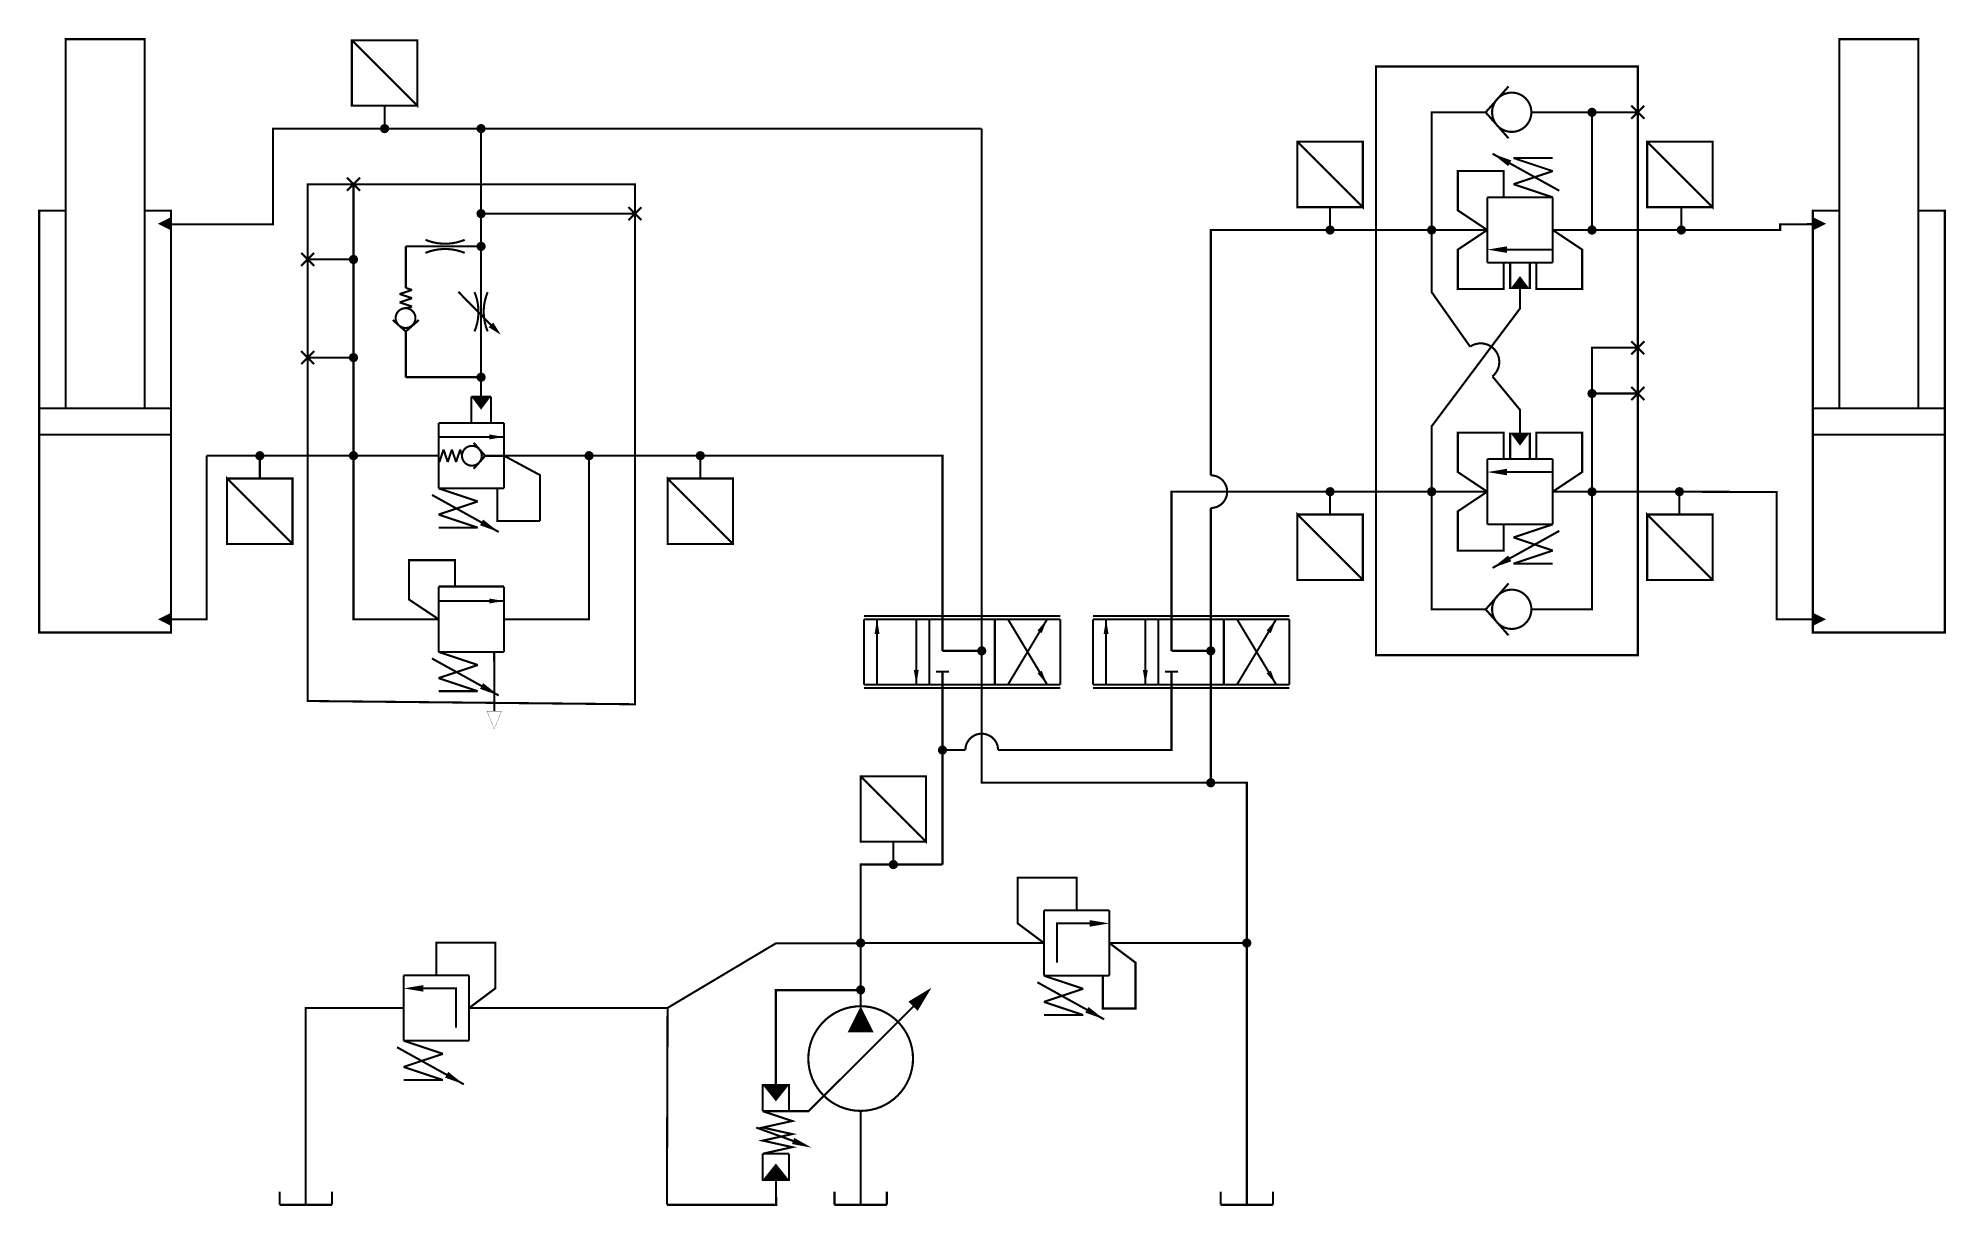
# Model space of a CAD drawing. Header units: millimetres. Extents: x 7.6 to 98.4, y 7.8 to 63.4.
import ezdxf
from ezdxf.lldxf.tags import DXFTag

# ---------------------------------------------------------------- set-up
doc = ezdxf.new("R2010")
doc.units = ezdxf.units.MM
doc.header["$LTSCALE"] = 2
tags = doc.linetypes.add('CENTER2', pattern=[1.125, 0.75, -0.125, 0.125, -0.125]).pattern_tags.tags
tags[10:11] = [DXFTag(74, 4), DXFTag(75, 0), DXFTag(340, '0'), DXFTag(46, 1.0), DXFTag(50, 0.0), DXFTag(44, 0.0), DXFTag(45, 0.0)]
tags[8:9] = [DXFTag(74, 4), DXFTag(75, 0), DXFTag(340, '0'), DXFTag(46, 1.0), DXFTag(50, 0.0), DXFTag(44, 0.0), DXFTag(45, 0.0)]
tags[6:7] = [DXFTag(74, 4), DXFTag(75, 0), DXFTag(340, '0'), DXFTag(46, 1.0), DXFTag(50, 0.0), DXFTag(44, 0.0), DXFTag(45, 0.0)]
tags[4:5] = [DXFTag(74, 4), DXFTag(75, 0), DXFTag(340, '0'), DXFTag(46, 1.0), DXFTag(50, 0.0), DXFTag(44, 0.0), DXFTag(45, 0.0)]
tags = doc.linetypes.add('HIDDEN', pattern=[0.375, 0.25, -0.125]).pattern_tags.tags
tags[6:7] = [DXFTag(74, 4), DXFTag(75, 0), DXFTag(340, '0'), DXFTag(46, 1.0), DXFTag(50, 0.0), DXFTag(44, 0.0), DXFTag(45, 0.0)]
tags[4:5] = [DXFTag(74, 4), DXFTag(75, 0), DXFTag(340, '0'), DXFTag(46, 1.0), DXFTag(50, 0.0), DXFTag(44, 0.0), DXFTag(45, 0.0)]
tags = doc.linetypes.add('HIDDEN4', pattern=[0.09375, 0.0625, -0.03125]).pattern_tags.tags
tags[6:7] = [DXFTag(74, 4), DXFTag(75, 0), DXFTag(340, '0'), DXFTag(46, 1.0), DXFTag(50, 0.0), DXFTag(44, 0.0), DXFTag(45, 0.0)]
tags[4:5] = [DXFTag(74, 4), DXFTag(75, 0), DXFTag(340, '0'), DXFTag(46, 1.0), DXFTag(50, 0.0), DXFTag(44, 0.0), DXFTag(45, 0.0)]

msp = doc.modelspace()

# ---------------------------------------------------------------- hatches: boundary and pattern name
h = msp.add_hatch(color=256)
h.dxf.hatch_style = 1
edge = h.paths.add_edge_path()
edge.add_line((81.748, 59.829), (81.527, 59.829))
edge.add_line((81.527, 59.829), (81.527, 59.608))
edge.add_arc((81.527, 59.829), 0.22, 270, 360)
edge = h.paths.add_edge_path()
edge.add_line((81.527, 59.829), (81.307, 59.829))
edge.add_arc((81.527, 59.829), 0.22, 180, 270)
edge.add_line((81.527, 59.608), (81.527, 59.829))
edge = h.paths.add_edge_path()
edge.add_line((81.307, 59.829), (81.527, 59.829))
edge.add_line((81.527, 59.829), (81.748, 59.829))
edge.add_arc((81.527, 59.829), 0.22, 0, 180)
h = msp.add_hatch(color=256)
h.dxf.hatch_style = 1
edge = h.paths.add_edge_path()
edge.add_line((24.283, 59.055), (24.063, 59.055))
edge.add_line((24.063, 59.055), (24.063, 58.835))
edge.add_arc((24.063, 59.055), 0.22, 270, 360)
edge = h.paths.add_edge_path()
edge.add_line((24.063, 59.055), (23.842, 59.055))
edge.add_arc((24.063, 59.055), 0.22, 180, 270)
edge.add_line((24.063, 58.835), (24.063, 59.055))
edge = h.paths.add_edge_path()
edge.add_line((23.842, 59.055), (24.063, 59.055))
edge.add_line((24.063, 59.055), (24.283, 59.055))
edge.add_arc((24.063, 59.055), 0.22, 0, 180)
h = msp.add_hatch(color=256)
h.dxf.hatch_style = 1
edge = h.paths.add_edge_path()
edge.add_line((28.875, 59.055), (28.655, 59.055))
edge.add_line((28.655, 59.055), (28.655, 58.835))
edge.add_arc((28.655, 59.055), 0.22, 270, 360)
edge = h.paths.add_edge_path()
edge.add_line((28.655, 59.055), (28.435, 59.055))
edge.add_arc((28.655, 59.055), 0.22, 180, 270)
edge.add_line((28.655, 58.835), (28.655, 59.055))
edge = h.paths.add_edge_path()
edge.add_line((28.435, 59.055), (28.655, 59.055))
edge.add_line((28.655, 59.055), (28.875, 59.055))
edge.add_arc((28.655, 59.055), 0.22, 0, 180)
h = msp.add_hatch(color=256)
h.dxf.hatch_style = 1
h.paths.add_polyline_path([(28.875, 55.006), (28.655, 55.006), (28.655, 54.785, 0.414214)])
h.paths.add_polyline_path([(28.655, 55.006), (28.435, 55.006, 0.414214), (28.655, 54.785)])
h.paths.add_polyline_path([(28.435, 55.006), (28.655, 55.006), (28.875, 55.006, 1)])
h = msp.add_hatch(color=256)
h.dxf.hatch_style = 1
h.paths.add_polyline_path([(28.875, 53.448), (28.655, 53.448), (28.655, 53.228, 0.414214)])
h.paths.add_polyline_path([(28.655, 53.448), (28.435, 53.448, 0.414214), (28.655, 53.228)])
h.paths.add_polyline_path([(28.435, 53.448), (28.655, 53.448), (28.875, 53.448, 1)])
h = msp.add_hatch(color=256)
h.dxf.hatch_style = 1
edge = h.paths.add_edge_path()
edge.add_line((69.283, 54.227), (69.062, 54.227))
edge.add_line((69.062, 54.227), (69.062, 54.007))
edge.add_arc((69.062, 54.227), 0.22, 270, 360)
edge = h.paths.add_edge_path()
edge.add_line((69.062, 54.227), (68.842, 54.227))
edge.add_arc((69.062, 54.227), 0.22, 180, 270)
edge.add_line((69.062, 54.007), (69.062, 54.227))
edge = h.paths.add_edge_path()
edge.add_line((68.842, 54.227), (69.062, 54.227))
edge.add_line((69.062, 54.227), (69.283, 54.227))
edge.add_arc((69.062, 54.227), 0.22, 0, 180)
h = msp.add_hatch(color=256)
h.dxf.hatch_style = 1
h.paths.add_polyline_path([(74.116, 54.227), (73.896, 54.227), (73.896, 54.007, 0.414214)])
h.paths.add_polyline_path([(73.896, 54.227), (73.676, 54.227, 0.414214), (73.896, 54.007)])
h.paths.add_polyline_path([(73.676, 54.227), (73.896, 54.227), (74.116, 54.227, 1)])
h = msp.add_hatch(color=256)
h.dxf.hatch_style = 1
h.paths.add_polyline_path([(81.748, 54.227), (81.527, 54.227), (81.527, 54.007, 0.414214)])
h.paths.add_polyline_path([(81.527, 54.227), (81.307, 54.227, 0.414214), (81.527, 54.007)])
h.paths.add_polyline_path([(81.307, 54.227), (81.527, 54.227), (81.748, 54.227, 1)])
h = msp.add_hatch(color=256)
h.dxf.hatch_style = 1
edge = h.paths.add_edge_path()
edge.add_line((86.001, 54.227), (85.781, 54.227))
edge.add_line((85.781, 54.227), (85.781, 54.007))
edge.add_arc((85.781, 54.227), 0.22, 270, 360)
edge = h.paths.add_edge_path()
edge.add_line((85.781, 54.227), (85.561, 54.227))
edge.add_arc((85.781, 54.227), 0.22, 180, 270)
edge.add_line((85.781, 54.007), (85.781, 54.227))
edge = h.paths.add_edge_path()
edge.add_line((85.561, 54.227), (85.781, 54.227))
edge.add_line((85.781, 54.227), (86.001, 54.227))
edge.add_arc((85.781, 54.227), 0.22, 0, 180)
h = msp.add_hatch(color=256)
h.dxf.hatch_style = 1
h.paths.add_polyline_path([(22.802, 52.825), (22.582, 52.825), (22.582, 52.605, 0.414214)])
h.paths.add_polyline_path([(22.582, 52.825), (22.361, 52.825, 0.414214), (22.582, 52.605)])
h.paths.add_polyline_path([(22.361, 52.825), (22.582, 52.825), (22.802, 52.825, 1)])
h = msp.add_hatch(color=256)
h.dxf.hatch_style = 1
h.paths.add_polyline_path([(22.802, 48.153), (22.582, 48.153), (22.582, 47.933, 0.414214)])
h.paths.add_polyline_path([(22.582, 48.153), (22.361, 48.153, 0.414214), (22.582, 47.933)])
h.paths.add_polyline_path([(22.361, 48.153), (22.582, 48.153), (22.802, 48.153, 1)])
h = msp.add_hatch(color=256)
h.dxf.hatch_style = 1
h.paths.add_polyline_path([(28.875, 47.219), (28.655, 47.219), (28.655, 46.999, 0.414214)])
h.paths.add_polyline_path([(28.655, 47.219), (28.435, 47.219, 0.414214), (28.655, 46.999)])
h.paths.add_polyline_path([(28.435, 47.219), (28.655, 47.219), (28.875, 47.219, 1)])
h = msp.add_hatch(color=256)
h.dxf.hatch_style = 1
edge = h.paths.add_edge_path()
edge.add_line((81.748, 46.44), (81.527, 46.44))
edge.add_line((81.527, 46.44), (81.527, 46.22))
edge.add_arc((81.527, 46.44), 0.22, 270, 360)
edge = h.paths.add_edge_path()
edge.add_line((81.527, 46.44), (81.307, 46.44))
edge.add_arc((81.527, 46.44), 0.22, 180, 270)
edge.add_line((81.527, 46.22), (81.527, 46.44))
edge = h.paths.add_edge_path()
edge.add_line((81.307, 46.44), (81.527, 46.44))
edge.add_line((81.527, 46.44), (81.748, 46.44))
edge.add_arc((81.527, 46.44), 0.22, 0, 180)
h = msp.add_hatch(color=256)
h.dxf.hatch_style = 1
h.paths.add_polyline_path([(17.905, 43.481), (18.125, 43.481), (18.125, 43.261, -0.414214)])
h.paths.add_polyline_path([(18.125, 43.481), (18.345, 43.481, -0.414214), (18.125, 43.261)])
h.paths.add_polyline_path([(18.345, 43.481), (18.125, 43.481), (17.905, 43.481, -1)])
h = msp.add_hatch(color=256)
h.dxf.hatch_style = 1
h.paths.add_polyline_path([(22.361, 43.481), (22.582, 43.481), (22.582, 43.261, -0.414214)])
h.paths.add_polyline_path([(22.582, 43.481), (22.802, 43.481, -0.414214), (22.582, 43.261)])
h.paths.add_polyline_path([(22.802, 43.481), (22.582, 43.481), (22.361, 43.481, -1)])
h = msp.add_hatch(color=256)
h.dxf.hatch_style = 1
edge = h.paths.add_edge_path()
edge.add_line((34.015, 43.481), (33.794, 43.481))
edge.add_line((33.794, 43.481), (33.794, 43.261))
edge.add_arc((33.794, 43.481), 0.22, 270, 360)
edge = h.paths.add_edge_path()
edge.add_line((33.794, 43.481), (33.574, 43.481))
edge.add_arc((33.794, 43.481), 0.22, 180, 270)
edge.add_line((33.794, 43.261), (33.794, 43.481))
edge = h.paths.add_edge_path()
edge.add_line((33.574, 43.481), (33.794, 43.481))
edge.add_line((33.794, 43.481), (34.015, 43.481))
edge.add_arc((33.794, 43.481), 0.22, 0, 180)
h = msp.add_hatch(color=256)
h.dxf.hatch_style = 1
edge = h.paths.add_edge_path()
edge.add_line((39.31, 43.481), (39.089, 43.481))
edge.add_line((39.089, 43.481), (39.089, 43.261))
edge.add_arc((39.089, 43.481), 0.22, 270, 360)
edge = h.paths.add_edge_path()
edge.add_line((39.089, 43.481), (38.869, 43.481))
edge.add_arc((39.089, 43.481), 0.22, 180, 270)
edge.add_line((39.089, 43.261), (39.089, 43.481))
edge = h.paths.add_edge_path()
edge.add_line((38.869, 43.481), (39.089, 43.481))
edge.add_line((39.089, 43.481), (39.31, 43.481))
edge.add_arc((39.089, 43.481), 0.22, 0, 180)
h = msp.add_hatch(color=256)
h.dxf.hatch_style = 1
edge = h.paths.add_edge_path()
edge.add_line((69.283, 41.768), (69.062, 41.768))
edge.add_line((69.062, 41.768), (69.062, 41.548))
edge.add_arc((69.062, 41.768), 0.22, 270, 360)
edge = h.paths.add_edge_path()
edge.add_line((69.062, 41.768), (68.842, 41.768))
edge.add_arc((69.062, 41.768), 0.22, 180, 270)
edge.add_line((69.062, 41.548), (69.062, 41.768))
edge = h.paths.add_edge_path()
edge.add_line((68.842, 41.768), (69.062, 41.768))
edge.add_line((69.062, 41.768), (69.283, 41.768))
edge.add_arc((69.062, 41.768), 0.22, 0, 180)
h = msp.add_hatch(color=256)
h.dxf.hatch_style = 1
h.paths.add_polyline_path([(74.116, 41.768), (73.896, 41.768), (73.896, 41.548, 0.414214)])
h.paths.add_polyline_path([(73.896, 41.768), (73.676, 41.768, 0.414214), (73.896, 41.548)])
h.paths.add_polyline_path([(73.676, 41.768), (73.896, 41.768), (74.116, 41.768, 1)])
h = msp.add_hatch(color=256)
h.dxf.hatch_style = 1
h.paths.add_polyline_path([(81.748, 41.763), (81.527, 41.763), (81.527, 41.543, 0.414214)])
h.paths.add_polyline_path([(81.527, 41.763), (81.307, 41.763, 0.414214), (81.527, 41.543)])
h.paths.add_polyline_path([(81.307, 41.763), (81.527, 41.763), (81.748, 41.763, 1)])
h = msp.add_hatch(color=256)
h.dxf.hatch_style = 1
edge = h.paths.add_edge_path()
edge.add_line((85.908, 41.768), (85.688, 41.768))
edge.add_line((85.688, 41.768), (85.688, 41.548))
edge.add_arc((85.688, 41.768), 0.22, 270, 360)
edge = h.paths.add_edge_path()
edge.add_line((85.688, 41.768), (85.467, 41.768))
edge.add_arc((85.688, 41.768), 0.22, 180, 270)
edge.add_line((85.688, 41.548), (85.688, 41.768))
edge = h.paths.add_edge_path()
edge.add_line((85.467, 41.768), (85.688, 41.768))
edge.add_line((85.688, 41.768), (85.908, 41.768))
edge.add_arc((85.688, 41.768), 0.22, 0, 180)
h = msp.add_hatch(color=256)
h.dxf.hatch_style = 1
edge = h.paths.add_edge_path()
edge.add_line((52.703, 34.188), (52.483, 34.188))
edge.add_line((52.483, 34.188), (52.483, 33.967))
edge.add_arc((52.483, 34.188), 0.22, 270, 360)
edge = h.paths.add_edge_path()
edge.add_line((52.483, 34.188), (52.262, 34.188))
edge.add_arc((52.483, 34.187), 0.22, 180, 270)
edge.add_line((52.483, 33.967), (52.483, 34.188))
edge = h.paths.add_edge_path()
edge.add_line((52.262, 34.188), (52.483, 34.188))
edge.add_line((52.483, 34.188), (52.703, 34.188))
edge.add_arc((52.483, 34.188), 0.22, 0, 180)
h = msp.add_hatch(color=256)
h.dxf.hatch_style = 1
edge = h.paths.add_edge_path()
edge.add_line((63.604, 34.188), (63.384, 34.188))
edge.add_line((63.384, 34.188), (63.384, 33.967))
edge.add_arc((63.384, 34.188), 0.22, 270, 360)
edge = h.paths.add_edge_path()
edge.add_line((63.384, 34.188), (63.164, 34.188))
edge.add_arc((63.384, 34.187), 0.22, 180, 270)
edge.add_line((63.384, 33.967), (63.384, 34.188))
edge = h.paths.add_edge_path()
edge.add_line((63.164, 34.188), (63.384, 34.188))
edge.add_line((63.384, 34.188), (63.604, 34.188))
edge.add_arc((63.384, 34.188), 0.22, 0, 180)
h = msp.add_hatch(color=256)
h.dxf.hatch_style = 1
edge = h.paths.add_edge_path()
edge.add_line((50.834, 29.465), (50.614, 29.465))
edge.add_line((50.614, 29.465), (50.614, 29.245))
edge.add_arc((50.614, 29.465), 0.22, 270, 360)
edge = h.paths.add_edge_path()
edge.add_line((50.614, 29.465), (50.394, 29.465))
edge.add_arc((50.614, 29.465), 0.22, 180, 270)
edge.add_line((50.614, 29.245), (50.614, 29.465))
edge = h.paths.add_edge_path()
edge.add_line((50.394, 29.465), (50.614, 29.465))
edge.add_line((50.614, 29.465), (50.834, 29.465))
edge.add_arc((50.614, 29.465), 0.22, 0, 180)
h = msp.add_hatch(color=256)
h.dxf.hatch_style = 1
edge = h.paths.add_edge_path()
edge.add_line((63.604, 27.908), (63.384, 27.908))
edge.add_line((63.384, 27.908), (63.384, 27.688))
edge.add_arc((63.384, 27.908), 0.22, 270, 360)
edge = h.paths.add_edge_path()
edge.add_line((63.384, 27.908), (63.164, 27.908))
edge.add_arc((63.384, 27.908), 0.22, 180, 270)
edge.add_line((63.384, 27.688), (63.384, 27.908))
edge = h.paths.add_edge_path()
edge.add_line((63.164, 27.908), (63.384, 27.908))
edge.add_line((63.384, 27.908), (63.604, 27.908))
edge.add_arc((63.384, 27.908), 0.22, 0, 180)
h = msp.add_hatch(color=256)
h.dxf.hatch_style = 1
edge = h.paths.add_edge_path()
edge.add_line((48.498, 24.014), (48.278, 24.014))
edge.add_line((48.278, 24.014), (48.278, 23.794))
edge.add_arc((48.278, 24.014), 0.22, 270, 360)
edge = h.paths.add_edge_path()
edge.add_line((48.278, 24.014), (48.058, 24.014))
edge.add_arc((48.278, 24.014), 0.22, 180, 270)
edge.add_line((48.278, 23.794), (48.278, 24.014))
edge = h.paths.add_edge_path()
edge.add_line((48.058, 24.014), (48.278, 24.014))
edge.add_line((48.278, 24.014), (48.498, 24.014))
edge.add_arc((48.278, 24.014), 0.22, 0, 180)
h = msp.add_hatch(color=256)
h.dxf.hatch_style = 1
edge = h.paths.add_edge_path()
edge.add_line((46.941, 20.277), (46.72, 20.277))
edge.add_line((46.72, 20.277), (46.72, 20.057))
edge.add_arc((46.72, 20.277), 0.22, 270, 360)
edge = h.paths.add_edge_path()
edge.add_line((46.72, 20.277), (46.5, 20.277))
edge.add_arc((46.72, 20.277), 0.22, 180, 270)
edge.add_line((46.72, 20.057), (46.72, 20.277))
edge = h.paths.add_edge_path()
edge.add_line((46.5, 20.277), (46.72, 20.277))
edge.add_line((46.72, 20.277), (46.941, 20.277))
edge.add_arc((46.72, 20.277), 0.22, 0, 180)
h = msp.add_hatch(color=256)
h.dxf.hatch_style = 1
edge = h.paths.add_edge_path()
edge.add_line((65.317, 20.277), (65.097, 20.277))
edge.add_line((65.097, 20.277), (65.097, 20.057))
edge.add_arc((65.097, 20.277), 0.22, 270, 360)
edge = h.paths.add_edge_path()
edge.add_line((65.097, 20.277), (64.877, 20.277))
edge.add_arc((65.097, 20.277), 0.22, 180, 270)
edge.add_line((65.097, 20.057), (65.097, 20.277))
edge = h.paths.add_edge_path()
edge.add_line((64.877, 20.277), (65.097, 20.277))
edge.add_line((65.097, 20.277), (65.317, 20.277))
edge.add_arc((65.097, 20.277), 0.22, 0, 180)
h = msp.add_hatch(color=256)
h.dxf.hatch_style = 1
edge = h.paths.add_edge_path()
edge.add_line((46.941, 18.047), (46.72, 18.047))
edge.add_line((46.72, 18.047), (46.72, 17.826))
edge.add_arc((46.72, 18.047), 0.22, 270, 360)
edge = h.paths.add_edge_path()
edge.add_line((46.72, 18.047), (46.5, 18.047))
edge.add_arc((46.72, 18.047), 0.22, 180, 270)
edge.add_line((46.72, 17.826), (46.72, 18.047))
edge = h.paths.add_edge_path()
edge.add_line((46.5, 18.047), (46.72, 18.047))
edge.add_line((46.72, 18.047), (46.941, 18.047))
edge.add_arc((46.72, 18.047), 0.22, 0, 180)

# ---------------------------------------------------------------- linework, layer by layer
for points, const_width in [([(8.881, 45.735), (12.647, 45.735), (12.647, 63.313), (8.881, 63.313), (8.881, 45.735)], 0.1), ([(25.62, 60.143), (22.505, 60.143), (22.505, 63.258), (25.62, 63.258), (25.62, 60.143), (22.505, 63.258)], 0.1), ([(97.062, 45.735), (93.295, 45.735), (93.295, 63.313), (97.062, 63.313), (97.062, 45.735)], 0.1), ([(76.466, 59.829), (77.556, 61.065)], 0.1), ([(24.063, 60.143), (24.063, 59.055)], 0.1), ([(83.396, 60.145), (84.019, 59.522)], 0.1), ([(83.396, 59.522), (84.019, 60.145)], 0.1), ([(13.903, 54.501), (18.75, 54.499), (18.75, 59.055), (28.655, 59.055), (39.089, 59.055)], 0.1), ([(28.655, 53.448), (28.655, 59.055)], 0.1), ([(39.089, 59.055), (52.483, 59.055)], 0.1), ([(52.483, 59.055), (52.483, 35.695)], 0.1), ([(76.466, 59.829), (73.896, 59.829), (73.896, 54.227)], 0.1), ([(76.466, 59.829), (77.556, 58.592)], 0.1), ([(78.646, 59.829), (81.527, 59.829), (81.527, 54.227)], 0.1), ([(81.527, 59.829), (83.708, 59.829)], 0.1), ([(70.62, 55.315), (67.505, 55.315), (67.505, 58.43), (70.62, 58.43), (70.62, 55.315), (67.505, 58.43)], 0.1), ([(87.267, 55.315), (84.153, 55.315), (84.153, 58.43), (87.267, 58.43), (87.267, 55.315), (84.153, 58.43)], 0.1), ([(79.97, 56.096), (76.794, 57.859)], 0.1), ([(77.79, 57.653), (79.658, 57.653)], 0.1), ([(79.658, 57.03), (77.79, 57.653)], 0.1), ([(22.27, 56.719), (22.893, 56.096)], 0.1), ([(22.27, 56.096), (22.893, 56.719)], 0.1), ([(22.582, 43.481), (22.582, 56.407)], 0.1), ([(77.79, 56.407), (79.658, 57.03)], 0.1), ([(79.658, 55.784), (77.79, 56.407)], 0.1), ([(76.544, 55.784), (76.544, 52.67)], 0.1), ([(79.658, 55.784), (76.544, 55.784)], 0.1), ([(79.658, 52.67), (79.658, 55.784)], 0.1), ([(8.881, 55.151), (7.625, 55.151), (7.625, 41.026)], 0.1), ([(13.903, 41.026), (13.903, 41.026), (13.903, 55.151), (12.647, 55.151)], 0.1), ([(28.655, 55.006), (35.975, 55.006)], 0.1), ([(35.663, 55.317), (36.286, 54.694)], 0.1), ([(35.663, 54.694), (36.286, 55.317)], 0.1), ([(69.062, 55.315), (69.062, 54.227)], 0.1), ([(85.265, 54.227), (90.482, 54.227), (90.482, 54.496), (92.039, 54.504)], 0.1), ([(85.781, 55.315), (85.781, 54.227)], 0.1), ([(92.039, 41.026), (92.039, 41.026), (92.039, 55.151), (93.295, 55.151)], 0.1), ([(97.062, 55.151), (98.317, 55.151), (98.317, 41.026)], 0.1), ([(71.794, 54.227), (63.384, 54.227), (63.384, 42.547)], 0.1), ([(76.544, 54.227), (69.691, 54.227)], 0.1), ([(79.658, 54.227), (85.265, 54.227)], 0.1), ([(20.09, 53.137), (20.713, 52.514)], 0.1), ([(20.09, 52.514), (20.713, 53.137)], 0.1), ([(20.401, 52.825), (22.582, 52.825)], 0.1), ([(25.073, 53.448), (28.655, 53.448)], 0.1), ([(25.073, 51.472), (25.073, 53.448)], 0.1), ([(28.655, 53.448), (28.655, 46.294)], 0.1), ([(76.544, 52.67), (79.658, 52.67)], 0.1), ([(77.478, 53.293), (79.036, 53.293), (79.658, 53.293)], 0.1), ([(77.634, 51.414), (77.634, 52.67)], 0.1), ([(78.568, 52.67), (78.568, 51.414)], 0.1), ([(24.776, 51.176), (25.369, 51.374)], 0.1), ([(24.776, 51.176), (25.369, 50.979)], 0.1), ([(25.369, 50.979), (24.777, 50.782)], 0.1), ([(25.369, 51.374), (25.073, 51.472)], 0.1), ([(27.577, 51.281), (29.122, 49.711)], 0.1), ([(25.073, 49.394), (24.45, 49.944)], 0.1), ([(24.777, 50.782), (25.369, 50.584)], 0.1), ([(25.072, 49.394), (25.695, 49.944)], 0.1), ([(25.078, 50.493), (25.369, 50.584)], 0.1), ([(25.072, 49.395), (25.072, 47.219)], 0.1), ([(20.09, 48.465), (20.713, 47.842)], 0.1), ([(20.09, 47.842), (20.713, 48.465)], 0.1), ([(20.401, 48.153), (22.582, 48.153)], 0.1), ([(81.527, 41.763), (81.527, 48.621), (83.708, 48.621)], 0.1), ([(83.396, 48.932), (84.019, 48.309)], 0.1), ([(83.396, 48.309), (84.019, 48.932)], 0.1), ([(25.072, 47.219), (28.655, 47.219)], 0.1), ([(28.188, 46.294), (29.122, 46.294)], 0.1), ([(28.188, 45.039), (28.188, 46.294)], 0.1), ([(29.122, 46.294), (29.122, 45.039)], 0.1), ([(81.527, 46.44), (83.708, 46.44)], 0.1), ([(83.396, 46.752), (84.019, 46.129)], 0.1), ([(83.396, 46.129), (84.019, 46.752)], 0.1), ([(7.625, 45.735), (13.903, 45.735), (13.903, 44.479), (7.625, 44.479), (7.625, 45.735)], 0.1), ([(98.317, 45.735), (92.039, 45.735), (92.039, 44.479), (98.317, 44.479), (98.317, 45.735)], 0.1), ([(29.745, 45.039), (26.631, 45.039)], 0.1), ([(26.631, 45.039), (26.631, 41.924)], 0.1), ([(29.745, 41.924), (29.745, 45.039)], 0.1), ([(77.634, 44.581), (77.634, 43.326)], 0.1), ([(78.568, 43.326), (78.568, 44.581)], 0.1), ([(29.745, 44.375), (26.631, 44.375)], 0.1), ([(26.87, 43.772), (26.672, 43.179)], 0.1), ([(27.068, 43.179), (26.87, 43.772)], 0.1), ([(27.068, 43.179), (27.265, 43.772)], 0.1), ([(27.265, 43.772), (27.462, 43.18)], 0.1), ([(27.462, 43.18), (27.66, 43.772)], 0.1), ([(27.751, 43.481), (27.66, 43.772)], 0.1), ([(28.849, 43.474), (28.3, 44.098)], 0.1), ([(15.594, 43.481), (15.594, 35.687), (13.903, 35.687)], 0.1), ([(18.844, 43.481), (17.91, 43.481), (17.287, 43.481), (15.594, 43.481)], 0.1), ([(18.125, 42.393), (18.125, 43.481)], 0.1), ([(18.844, 43.481), (26.631, 43.481)], 0.1), ([(24.139, 35.695), (22.582, 35.695), (22.582, 43.481)], 0.1), ([(28.85, 43.476), (28.3, 42.853)], 0.1), ([(28.849, 43.475), (29.745, 43.474)], 0.1), ([(29.745, 43.481), (39.089, 43.481)], 0.1), ([(32.237, 35.695), (33.794, 35.695), (33.794, 43.481)], 0.1), ([(39.089, 42.393), (39.089, 43.481)], 0.1), ([(39.089, 43.481), (50.614, 43.481), (50.614, 35.695)], 0.1), ([(76.544, 43.326), (79.658, 43.326)], 0.1), ([(76.544, 40.211), (76.544, 43.326)], 0.1), ([(77.478, 42.703), (79.036, 42.703), (79.658, 42.703)], 0.1), ([(79.658, 43.326), (79.658, 40.211)], 0.1), ([(16.568, 42.393), (19.682, 42.393), (19.682, 39.278), (16.568, 39.278), (16.568, 42.393), (19.682, 39.278)], 0.1), ([(26.631, 41.924), (28.499, 41.301)], 0.1), ([(26.631, 41.924), (29.745, 41.924)], 0.1), ([(37.532, 42.393), (40.647, 42.393), (40.647, 39.278), (37.532, 39.278), (37.532, 42.393), (40.647, 39.278)], 0.1), ([(61.515, 35.695), (61.515, 41.768), (71.794, 41.768)], 0.1), ([(69.062, 40.68), (69.062, 41.768)], 0.1), ([(76.544, 41.768), (69.691, 41.768)], 0.1), ([(76.466, 36.162), (73.896, 36.162), (73.896, 41.763)], 0.1), ([(78.646, 36.162), (81.527, 36.162), (81.527, 41.763)], 0.1), ([(79.658, 41.768), (85.265, 41.768)], 0.1), ([(85.265, 41.768), (90.312, 41.75), (90.312, 35.687), (92.039, 35.687)], 0.1), ([(85.688, 40.68), (85.688, 41.768)], 0.1), ([(13.903, 41.34), (13.903, 35.062), (7.625, 35.062), (7.625, 41.026)], 0.1), ([(26.319, 41.612), (29.495, 39.849)], 0.1), ([(28.499, 41.301), (26.631, 40.678)], 0.1), ([(63.384, 35.695), (63.384, 40.99)], 0.1), ([(92.039, 41.34), (92.039, 35.062), (98.317, 35.062), (98.317, 41.026)], 0.1), ([(26.631, 40.678), (28.499, 40.055)], 0.1), ([(28.499, 40.055), (26.631, 40.055)], 0.1), ([(67.505, 40.68), (70.62, 40.68), (70.62, 37.565), (67.505, 37.565), (67.505, 40.68), (70.62, 37.565)], 0.1), ([(79.658, 40.211), (76.544, 40.211)], 0.1), ([(79.97, 39.899), (76.794, 38.136)], 0.1), ([(79.658, 40.211), (77.79, 39.588)], 0.1), ([(84.153, 40.68), (87.267, 40.68), (87.267, 37.565), (84.153, 37.565), (84.153, 40.68), (87.267, 37.565)], 0.1), ([(77.79, 39.588), (79.658, 38.965)], 0.1), ([(79.658, 38.965), (77.79, 38.342)], 0.1), ([(77.79, 38.342), (79.658, 38.342)], 0.1), ([(29.745, 37.252), (26.631, 37.252)], 0.1), ([(26.631, 37.252), (26.631, 34.137)], 0.1), ([(29.745, 34.137), (29.745, 37.252)], 0.1), ([(76.466, 36.162), (77.556, 37.398)], 0.1), ([(29.745, 36.562), (26.631, 36.562)], 0.1), ([(26.631, 35.695), (24.139, 35.695)], 0.1), ([(29.745, 35.695), (32.237, 35.695)], 0.1), ([(46.876, 35.85), (56.22, 35.85)], 0.1), ([(49.991, 35.695), (46.876, 35.695)], 0.1), ([(46.876, 35.695), (46.876, 32.58)], 0.1), ([(47.499, 35.695), (47.499, 32.58)], 0.1), ([(49.368, 32.58), (49.368, 35.695)], 0.1), ([(49.991, 32.58), (49.991, 35.695)], 0.1), ([(53.106, 35.695), (49.991, 35.695)], 0.1), ([(49.991, 35.695), (49.991, 32.58)], 0.1), ([(50.614, 35.695), (50.614, 34.188)], 0.1), ([(52.483, 35.695), (52.483, 35.072)], 0.1), ([(53.106, 32.58), (53.106, 35.695)], 0.1), ([(56.22, 35.695), (53.106, 35.695)], 0.1), ([(53.106, 35.695), (53.106, 32.58)], 0.1), ([(53.106, 32.58), (53.106, 35.695)], 0.1), ([(53.729, 35.695), (55.597, 32.58)], 0.1), ([(53.729, 32.58), (55.597, 35.695)], 0.1), ([(56.22, 32.58), (56.22, 35.695)], 0.1), ([(57.778, 35.85), (67.122, 35.85)], 0.1), ([(60.892, 35.695), (57.778, 35.695)], 0.1), ([(57.778, 35.695), (57.778, 32.58)], 0.1), ([(58.401, 35.695), (58.401, 32.58)], 0.1), ([(60.269, 32.58), (60.269, 35.695)], 0.1), ([(60.892, 32.58), (60.892, 35.695)], 0.1), ([(64.007, 35.695), (60.892, 35.695)], 0.1), ([(60.892, 35.695), (60.892, 32.58)], 0.1), ([(61.515, 35.695), (61.515, 34.188)], 0.1), ([(63.384, 35.695), (63.384, 35.072)], 0.1), ([(64.007, 32.58), (64.007, 35.695)], 0.1), ([(67.122, 35.695), (64.007, 35.695)], 0.1), ([(64.007, 35.695), (64.007, 32.58)], 0.1), ([(64.007, 32.58), (64.007, 35.695)], 0.1), ([(64.63, 35.695), (66.499, 32.58)], 0.1), ([(64.63, 32.58), (66.499, 35.695)], 0.1), ([(67.122, 32.58), (67.122, 35.695)], 0.1), ([(76.466, 36.162), (77.556, 34.926)], 0.1), ([(52.483, 35.072), (52.483, 33.203)], 0.1), ([(63.384, 35.072), (63.384, 32.58)], 0.1), ([(26.319, 33.826), (29.495, 32.063)], 0.1), ([(26.631, 34.137), (28.499, 33.514)], 0.1), ([(26.631, 34.137), (29.745, 34.137)], 0.1), ([(47.499, 34.449), (47.499, 32.58)], 0.1), ([(50.614, 34.188), (52.483, 34.188)], 0.1), ([(58.401, 34.449), (58.401, 32.58)], 0.1), ([(61.515, 34.188), (63.384, 34.188)], 0.1), ([(28.499, 33.514), (26.631, 32.891)], 0.1), ([(26.631, 32.891), (28.499, 32.268)], 0.1), ([(50.302, 33.203), (50.925, 33.203)], 0.1), ([(50.614, 32.58), (50.614, 33.203)], 0.1), ([(52.483, 32.58), (52.483, 33.203)], 0.1), ([(61.204, 33.203), (61.827, 33.203)], 0.1), ([(61.515, 32.58), (61.515, 33.203)], 0.1), ([(28.499, 32.268), (26.631, 32.268)], 0.1), ([(46.876, 32.58), (49.991, 32.58)], 0.1), ([(46.876, 32.424), (56.22, 32.424)], 0.1), ([(49.991, 32.58), (53.106, 32.58)], 0.1), ([(50.614, 32.58), (50.614, 24.014)], 0.1), ([(52.483, 32.58), (52.483, 27.908), (63.384, 27.908)], 0.1), ([(53.106, 32.58), (56.22, 32.58)], 0.1), ([(53.261, 29.465), (61.515, 29.465), (61.515, 32.58)], 0.1), ([(57.778, 32.58), (60.892, 32.58)], 0.1), ([(57.778, 32.424), (67.122, 32.424)], 0.1), ([(60.892, 32.58), (64.007, 32.58)], 0.1), ([(63.384, 32.58), (63.384, 27.908), (65.097, 27.908), (65.097, 23.703)], 0.1), ([(64.007, 32.58), (67.122, 32.58)], 0.1), ([(29.281, 31.312), (29.625, 31.312), (29.281, 30.469), (28.938, 31.312), (29.281, 31.312)], 0.01), ([(51.704, 29.465), (50.614, 29.465)], 0.1), ([(49.835, 25.103), (46.72, 25.103), (46.72, 28.218), (49.835, 28.218), (49.835, 25.103), (46.72, 28.218)], 0.1), ([(48.278, 25.103), (48.278, 24.014)], 0.1), ([(50.614, 24.014), (46.72, 24.014), (46.72, 20.071), (46.72, 17.891)], 0.1), ([(65.097, 23.703), (65.097, 7.812)], 0.1), ([(58.556, 21.834), (55.442, 21.834)], 0.1), ([(55.442, 21.834), (55.442, 18.719)], 0.1), ([(58.556, 18.719), (58.556, 21.834)], 0.1), ([(57.622, 21.211), (56.065, 21.211), (56.065, 19.342)], 0.1), ([(55.442, 20.277), (46.72, 20.277)], 0.1), ([(58.556, 20.277), (65.097, 20.277)], 0.1), ([(28.083, 18.74), (24.969, 18.74)], 0.1), ([(24.969, 18.74), (24.969, 15.625)], 0.1), ([(25.903, 18.117), (27.461, 18.117), (27.461, 16.248)], 0.1), ([(28.083, 15.625), (28.083, 18.74)], 0.1), ([(55.13, 18.408), (58.306, 16.645)], 0.1), ([(55.442, 18.719), (57.31, 18.097)], 0.1), ([(55.442, 18.719), (58.556, 18.719)], 0.1), ([(42.062, 12.27), (44.243, 12.27), (46.735, 14.762), (49.226, 17.254)], 0.1), ([(46.72, 17.268), (46.72, 18.047)], 0.1), ([(57.31, 18.097), (55.442, 17.474)], 0.1), ([(55.442, 17.474), (57.31, 16.851)], 0.1), ([(57.31, 16.851), (55.442, 16.851)], 0.1), ([(24.969, 15.625), (26.838, 15.002)], 0.1), ([(24.969, 15.625), (28.083, 15.625)], 0.1), ([(24.657, 15.314), (27.833, 13.551)], 0.1), ([(26.838, 15.002), (24.969, 14.379)], 0.1), ([(24.969, 14.379), (26.838, 13.756)], 0.1), ([(26.838, 13.756), (24.969, 13.756)], 0.1), ([(43.308, 12.27), (43.308, 13.516), (42.062, 13.516), (42.062, 12.27)], 0.1), ([(42.062, 12.27), (43.464, 11.803), (42.062, 11.492), (43.464, 11.18), (42.062, 10.869), (43.464, 10.557), (42.062, 10.246)], 0.1), ([(46.72, 12.284), (46.72, 10.727)], 0.1), ([(43.507, 10.853), (41.751, 11.492)], 0.1), ([(42.062, 10.246), (42.062, 9), (43.308, 9), (43.308, 10.246)], 0.1), ([(42.062, 10.246), (43.308, 10.246)], 0.1), ([(46.72, 10.727), (46.72, 7.812)], 0.1), ([(45.475, 8.435), (45.475, 7.812)], 0.1), ([(47.966, 7.812), (47.966, 8.435)], 0.1), ([(63.851, 8.435), (63.851, 7.812)], 0.1), ([(66.343, 7.812), (66.343, 8.435)], 0.1), ([(45.475, 7.812), (47.966, 7.812)], 0.1), ([(63.851, 7.812), (66.343, 7.812)], 0.1)]:
    msp.add_lwpolyline(points, dxfattribs=dict(const_width=const_width))
at = {"color": 5, "linetype": 'CENTER2', "const_width": 0.1, "flags": 128}
for points in [[(83.708, 33.981), (71.25, 33.981), (71.249, 62.014), (83.708, 62.014), (83.708, 33.981)], [(35.975, 31.645), (20.401, 31.801), (20.401, 56.407), (35.975, 56.407), (35.975, 31.645)]]:
    msp.add_lwpolyline(points, dxfattribs=at)
at = {"const_width": 0.1}
for points in [[(77.706, 58.899, 0.198912), (78.367, 59.173, 0.198912), (78.641, 59.834, 0.198912), (78.367, 60.495, 0.198912), (77.706, 60.768, 0.198912), (77.046, 60.495, 0.198912), (76.772, 59.834, 0.198912), (77.046, 59.173, 0.198912), (77.706, 58.899)], [(26.008, 53.76, 0.2), (27.877, 53.76)], [(27.877, 53.137, 0.2), (26.008, 53.137)], [(28.344, 49.399, 0.2), (28.344, 51.268)], [(28.967, 51.268, 0.2), (28.967, 49.399)], [(25.06, 49.563, 0.198912), (25.393, 49.701, 0.198912), (25.531, 50.034, 0.198912), (25.393, 50.367, 0.198912), (25.06, 50.505, 0.198912), (24.727, 50.367, 0.198912), (24.589, 50.034, 0.198912), (24.727, 49.701, 0.198912), (25.06, 49.563)], [(28.218, 43.006, 0.198912), (28.551, 43.144, 0.198912), (28.689, 43.477, 0.198912), (28.551, 43.81, 0.198912), (28.218, 43.948, 0.198912), (27.885, 43.81, 0.198912), (27.747, 43.477, 0.198912), (27.885, 43.144, 0.198912), (28.218, 43.006)], [(63.384, 40.99, 1), (63.384, 42.547)], [(77.706, 35.233, 0.198912), (78.367, 35.506, 0.198912), (78.641, 36.167, 0.198912), (78.367, 36.828, 0.198912), (77.706, 37.101, 0.198912), (77.046, 36.828, 0.198912), (76.772, 36.167, 0.198912), (77.046, 35.506, 0.198912), (77.706, 35.233)], [(53.261, 29.465, 1), (51.704, 29.465)], [(46.72, 12.284, 0.198912), (48.482, 13.014, 0.198912), (49.212, 14.776, 0.198912), (48.482, 16.538, 0.198912), (46.72, 17.268, 0.198912), (44.959, 16.538, 0.198912), (44.229, 14.776, 0.198912), (44.959, 13.014, 0.198912), (46.72, 12.284)]]:
    msp.add_lwpolyline(points, format="xyb", dxfattribs=at)
for points in [[(76.794, 57.859, 0, 0.311, 0), (77.611, 57.405, 0.311, 0.311, 0)], [(13.903, 54.524, 0.628, 0, 0), (13.275, 54.524, 0, 0, 0)], [(92.039, 54.524, 0.628, 0, 0), (92.667, 54.524, 0, 0, 0)], [(76.544, 53.293, 0, 0.311, 0), (77.478, 53.293, 0.311, 0.311, 0)], [(78.101, 51.414, 0.934, 0, 0), (78.101, 52.037, 0.934, 0.934, 0)], [(29.59, 49.243, 0, 0.311, 0), (29.122, 49.711, 0.311, 0.311, 0)], [(28.655, 46.294, 0.934, 0, 0), (28.655, 45.671, 0.934, 0.934, 0)], [(29.745, 44.375, 0, 0.234, 0), (29.045, 44.375, 0.234, 0.234, 0)], [(78.101, 44.581, 0.934, 0, 0), (78.101, 43.958, 0.934, 0.934, 0)], [(76.544, 42.703, 0, 0.311, 0), (77.478, 42.703, 0.311, 0.311, 0)], [(29.495, 39.849, 0, 0.311, 0), (28.678, 40.303, 0.311, 0.311, 0)], [(76.794, 38.136, 0, 0.311, 0), (77.611, 38.59, 0.311, 0.311, 0)], [(29.745, 36.562, 0, 0.234, 0), (29.045, 36.562, 0.234, 0.234, 0)], [(13.903, 35.69, 0.628, 0, 0), (13.275, 35.69, 0, 0, 0)], [(47.499, 35.695, 0, 0.234, 0), (47.499, 34.994, 0.234, 0.234, 0)], [(55.597, 35.695, 0, 0.234, 0), (55.237, 35.094, 0.234, 0.234, 0)], [(58.401, 35.695, 0, 0.234, 0), (58.401, 34.994, 0.234, 0.234, 0)], [(66.499, 35.695, 0, 0.234, 0), (66.138, 35.094, 0.234, 0.234, 0)], [(92.039, 35.69, 0.628, 0, 0), (92.667, 35.69, 0, 0, 0)], [(49.368, 32.58, 0, 0.234, 0), (49.368, 33.281, 0.234, 0.234, 0)], [(55.597, 32.58, 0, 0.234, 0), (55.237, 33.181, 0.234, 0.234, 0)], [(60.269, 32.58, 0, 0.234, 0), (60.269, 33.281, 0.234, 0.234, 0)], [(66.499, 32.58, 0, 0.234, 0), (66.138, 33.181, 0.234, 0.234, 0)], [(29.495, 32.063, 0, 0.311, 0), (28.678, 32.516, 0.311, 0.311, 0)], [(58.556, 21.211, 0, 0.311, 0), (57.622, 21.211, 0.311, 0.311, 0)], [(24.969, 18.117, 0, 0.311, 0), (25.903, 18.117, 0.311, 0.311, 0)], [(49.212, 17.268, 0.623, 0, 0), (50.093, 18.149, 0, 0, 0)], [(46.72, 16.022, 1.246, 0, 0), (46.72, 17.268, 0, 0, 0)], [(58.306, 16.645, 0, 0.311, 0), (57.489, 17.098, 0.311, 0.311, 0)], [(27.833, 13.551, 0, 0.311, 0), (27.016, 14.004, 0.311, 0.311, 0)], [(42.685, 13.516, 1.246, 0, 0), (42.685, 12.738, 0, 0, 0)], [(44.385, 10.533, 0, 0.311, 0), (43.507, 10.853, 0.311, 0.311, 0)], [(42.685, 9, 1.246, 0, 0), (42.685, 9.779, 0, 0, 0)]]:
    msp.add_lwpolyline(points, format="xyseb")
at = {"color": 1, "linetype": 'HIDDEN4', "ltscale": 5, "const_width": 0.1, "flags": 128}
for points in [[(76.544, 54.227), (75.142, 55.161), (75.142, 57.04), (77.322, 57.04), (77.322, 55.784)], [(76.544, 54.227), (75.142, 53.293), (75.142, 51.414), (77.322, 51.414), (77.322, 52.67)], [(79.658, 54.227), (81.06, 53.293), (81.06, 51.414), (78.88, 51.414), (78.88, 52.67)], [(73.896, 41.768), (73.896, 44.883), (76.232, 47.998), (78.101, 50.489), (78.101, 51.414)], [(76.544, 41.768), (75.142, 42.703), (75.142, 44.581), (77.322, 44.581), (77.322, 43.326)], [(79.658, 41.768), (81.06, 42.703), (81.06, 44.581), (78.88, 44.581), (78.88, 43.326)], [(31.458, 40.367), (31.458, 42.557), (29.745, 43.481)], [(31.458, 40.367), (29.434, 40.367), (29.434, 41.924)], [(76.544, 41.768), (75.142, 40.834), (75.142, 38.955), (77.322, 38.955), (77.322, 40.211)], [(26.631, 35.695), (25.229, 36.629), (25.229, 38.508), (27.409, 38.508), (27.409, 37.252)], [(29.281, 31.312), (29.281, 33.514), (29.278, 34.137)], [(55.442, 20.277), (54.196, 21.211), (54.196, 23.391), (56.999, 23.391), (56.999, 21.834)], [(28.083, 17.182), (29.329, 18.117), (29.329, 20.297), (26.526, 20.297), (26.526, 18.74)], [(58.556, 20.277), (59.802, 19.342), (59.802, 17.162), (58.245, 17.162), (58.245, 18.719)]]:
    msp.add_lwpolyline(points, dxfattribs=at)
at = {"color": 1, "linetype": 'HIDDEN', "const_width": 0.1}
for points in [[(73.896, 54.227), (73.896, 51.268), (75.726, 48.673)], [(76.787, 47.258), (78.101, 45.662), (78.101, 44.581)], [(46.735, 20.263), (42.685, 20.263), (37.531, 17.188)], [(46.735, 18.033), (42.685, 18.033), (42.685, 13.516)], [(20.312, 10.927), (20.312, 17.188), (24.969, 17.188)], [(37.5, 7.812), (37.531, 17.188), (28.083, 17.182)], [(20.312, 10.927), (20.312, 7.812)], [(42.685, 9), (42.702, 7.812), (37.5, 7.812)]]:
    msp.add_lwpolyline(points, dxfattribs=at)
msp.add_lwpolyline([(76.787, 47.258, 0.961236), (75.726, 48.673)], format="xyb", dxfattribs=at)
at = {"color": 18, "true_color": 0x000000, "const_width": 0.1}
for points in [[(19.067, 8.435), (19.067, 7.812)], [(21.558, 7.812), (21.558, 8.435)], [(19.067, 7.812), (21.558, 7.812)]]:
    msp.add_lwpolyline(points, dxfattribs=at)
for centre, radius in [((77.712, 59.829), 0.934), ((25.062, 50.031), 0.471), ((28.222, 43.476), 0.471), ((77.712, 36.162), 0.934)]:
    msp.add_circle(centre, radius)

doc.saveas('drawing.dxf')
